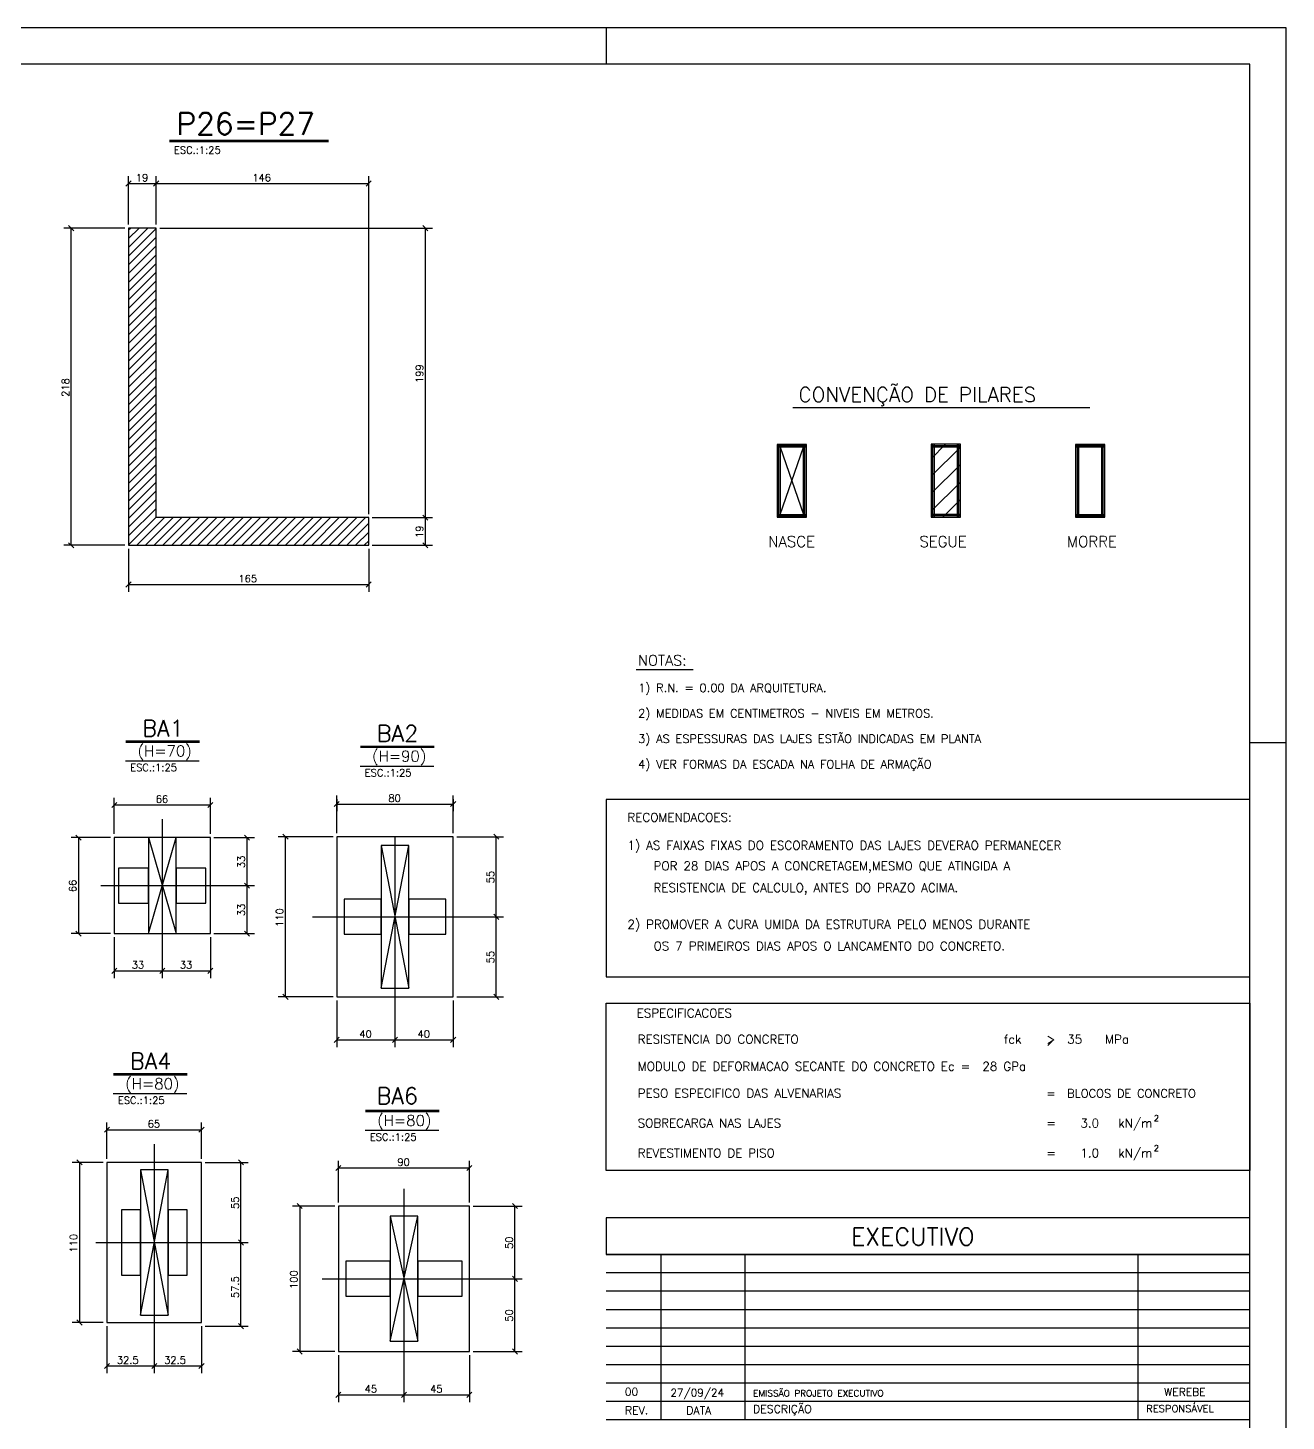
# Model space of a CAD drawing. Extents: x 2105 to 8289, y 869 to 3839.
# Drawn here: x 6560 to 8289, y 1924 to 3839 of the extents above; entities that cross this region are included whole.
import ezdxf

# ---------------------------------------------------------------- set-up
doc = ezdxf.new("R2010")
doc.units = 0
doc.header["$MEASUREMENT"] = 0
for name, color, linetype in [('1', 1, 'CONTINUOUS'), ('2', 2, 'CONTINUOUS'), ('3', 3, 'CONTINUOUS'), ('4', 4, 'CONTINUOUS'), ('6', 6, 'CONTINUOUS'), ('7', 7, 'CONTINUOUS'), ('9', 9, 'CONTINUOUS')]:
    doc.layers.add(name, color=color, linetype=linetype)
doc.styles.get("Standard").update_dxf_attribs({"font": 'ROMANS.SHX'})

msp = doc.modelspace()

# ---------------------------------------------------------------- linework, layer by layer
at = {"layer": '1', "linetype": 'Continuous'}
for p, q in [((7630.059518, 3266.237809), (7589.927377, 3266.237809)), ((7589.927377, 3266.237809), (7589.927377, 3166.416337)), ((7630.059518, 3264.206101), (7589.927377, 3264.206101)), ((7630.059518, 3262.428452), (7589.927377, 3262.428452)), ((7591.958321, 3266.237809), (7591.958321, 3166.416337)), ((7593.990792, 3266.237809), (7593.990792, 3166.416337)), ((7593.990792, 3170.225694), (7625.994576, 3262.428452)), ((7593.990792, 3262.428452), (7625.994576, 3170.225694)), ((7625.994576, 3166.416337), (7625.994576, 3266.237809)), ((7628.027047, 3166.416337), (7628.027047, 3266.237809)), ((7630.059518, 3166.416337), (7630.059518, 3266.237809)), ((7841.672982, 3266.491868), (7801.540841, 3266.491868)), ((7801.540841, 3266.491868), (7801.540841, 3166.416337)), ((7801.540841, 3246.679856), (7821.352853, 3266.491868)), ((7841.672982, 3264.46016), (7801.540841, 3264.46016)), ((7841.672982, 3262.681748), (7801.540841, 3222.55037)), ((7841.672982, 3262.42769), (7801.540841, 3262.42769)), ((7803.571786, 3266.491868), (7803.571786, 3166.416337)), ((7805.604256, 3266.491868), (7805.604256, 3166.416337)), ((7837.608041, 3166.416337), (7837.608041, 3266.491868)), ((7839.640511, 3166.416337), (7839.640511, 3266.491868)), ((7841.672982, 3166.416337), (7841.672982, 3266.491868)), ((8040.15931, 3266.237809), (8000.027169, 3266.237809)), ((8000.027169, 3266.237809), (8000.027169, 3166.416337)), ((8040.15931, 3264.206101), (8000.027169, 3264.206101)), ((8040.15931, 3262.428452), (8000.027169, 3262.428452)), ((8002.05964, 3266.237809), (8002.05964, 3166.416337)), ((8004.09211, 3266.237809), (8004.09211, 3166.416337)), ((8036.095895, 3166.416337), (8036.095895, 3266.237809)), ((8038.126839, 3166.416337), (8038.126839, 3266.237809)), ((8040.15931, 3166.416337), (8040.15931, 3266.237809)), ((7801.540841, 3198.67418), (7841.672982, 3238.552262)), ((7841.672982, 3214.676072), (7801.540841, 3174.543931)), ((7817.542733, 3166.416337), (7841.672982, 3190.545823)), ((7589.927377, 3170.225694), (7630.059518, 3170.225694)), ((7589.927377, 3168.193986), (7630.059518, 3168.193986)), ((7589.927377, 3166.416337), (7630.059518, 3166.416337)), ((7801.540841, 3170.479753), (7841.672982, 3170.479753)), ((7801.540841, 3168.448045), (7841.672982, 3168.448045)), ((7801.540841, 3166.416337), (7841.672982, 3166.416337)), ((8000.027169, 3170.225694), (8040.15931, 3170.225694)), ((8000.027169, 3168.193986), (8040.15931, 3168.193986)), ((8000.027169, 3166.416337), (8040.15931, 3166.416337)), ((8289.330405, 2856.298282), (8239.078382, 2856.298282)), ((6726.033025, 2593.836584), (6764.033025, 2725.836584)), ((6726.033025, 2725.836584), (6764.033025, 2593.836584)), ((7045.702241, 2519.038658), (7083.702241, 2715.038658)), ((7045.702241, 2715.038658), (7083.702241, 2519.038658)), ((6714.966669, 2069.388516), (6752.966669, 2269.388516)), ((6714.966669, 2269.388516), (6752.966669, 2069.388516)), ((7058.023435, 2033.465139), (7096.023435, 2205.465139)), ((7058.023435, 2205.465139), (7096.023435, 2033.465139)), ((8239.078154, 1925.401245), (7354.846297, 1925.401245))]:
    msp.add_line(p, q, dxfattribs=at)
for points in [[(2105.09608, 868.924975), (8289.330405, 868.924975), (8289.330405, 3838.924975), (2105.09608, 3838.924975), (2105.09608, 868.924975)], [(7354.846297, 2534.332994), (8239.334811, 2534.332994), (8239.334811, 2778.391979), (7354.846297, 2778.391979), (7354.846297, 2534.332994)], [(7354.846297, 2498.410698), (8239.334811, 2498.410698), (8239.334811, 2268.372607), (7354.846297, 2268.372607), (7354.846297, 2498.410698)]]:
    msp.add_lwpolyline(points, dxfattribs=at)
at = {"layer": '2', "linetype": 'Continuous'}
for p, q in [((6695.087366, 3621.418993), (6702.158433, 3628.490061)), ((6733.087366, 3621.418993), (6740.158433, 3628.490061)), ((6733.087366, 3621.418993), (6740.158433, 3628.490061)), ((7025.087366, 3621.418993), (7032.158433, 3628.490061)), ((6623.391516, 3560.12765), (6616.320448, 3567.198718)), ((6698.622899, 3563.663184), (6698.622899, 3563.663184)), ((6698.622899, 3563.663184), (6698.622899, 3563.663184)), ((6736.622899, 3563.663184), (6736.622899, 3563.663184)), ((6736.622899, 3563.663184), (6736.622899, 3563.663184)), ((6736.622899, 3563.663184), (6736.622899, 3563.663184)), ((7110.010637, 3560.12765), (7102.939569, 3567.198718)), ((7028.622899, 3165.663184), (7028.622899, 3165.663184)), ((7028.622899, 3165.663184), (7028.622899, 3165.663184)), ((7028.622899, 3165.663184), (7028.622899, 3165.663184)), ((7110.010637, 3162.12765), (7102.939569, 3169.198718)), ((7110.010637, 3162.12765), (7102.939569, 3169.198718)), ((6623.391516, 3124.12765), (6616.320448, 3131.198718)), ((6698.622899, 3127.663184), (6698.622899, 3127.663184)), ((6698.622899, 3127.663184), (6698.622899, 3127.663184)), ((7028.622899, 3127.663184), (7028.622899, 3127.663184)), ((7028.622899, 3127.663184), (7028.622899, 3127.663184)), ((7110.010637, 3124.12765), (7102.939569, 3131.198718)), ((6695.087366, 3070.242593), (6702.158433, 3077.313661)), ((7025.087366, 3070.242593), (7032.158433, 3077.313661)), ((6675.497491, 2767.219966), (6682.568559, 2774.291033)), ((6807.497491, 2767.219966), (6814.568559, 2774.291033)), ((6981.166707, 2768.491666), (6988.237775, 2775.562734)), ((7141.166707, 2768.491666), (7148.237775, 2775.562734)), ((6626.354808, 2729.372118), (6633.425876, 2722.30105)), ((6865.022643, 2722.30105), (6857.951576, 2729.372118)), ((6917.787582, 2723.503125), (6910.716514, 2730.574192)), ((7207.448319, 2723.503125), (7200.377251, 2730.574192)), ((6865.022643, 2656.30105), (6857.951576, 2663.372118)), ((6865.022643, 2656.30105), (6857.951576, 2663.372118)), ((6745.033025, 2659.836584), (6745.033025, 2659.836584)), ((7064.702241, 2617.038658), (7064.702241, 2617.038658)), ((7207.448319, 2613.503125), (7200.377251, 2620.574192)), ((7207.448319, 2613.503125), (7200.377251, 2620.574192)), ((6626.354808, 2597.372118), (6633.425876, 2590.30105)), ((6865.022643, 2590.30105), (6857.951576, 2597.372118)), ((6675.497491, 2539.290404), (6682.568559, 2546.361472)), ((6741.497491, 2539.290404), (6748.568559, 2546.361472)), ((6741.497491, 2539.290404), (6748.568559, 2546.361472)), ((6807.497491, 2539.290404), (6814.568559, 2546.361472)), ((6917.787582, 2503.503125), (6910.716514, 2510.574192)), ((7207.448319, 2503.503125), (7200.377251, 2510.574192)), ((6981.166707, 2444.403663), (6988.237775, 2451.47473)), ((7061.166707, 2444.403663), (7068.237775, 2451.47473)), ((7061.166707, 2444.403663), (7068.237775, 2451.47473)), ((7141.166707, 2444.403663), (7148.237775, 2451.47473)), ((6665.431135, 2320.841523), (6672.502203, 2327.912591)), ((6795.431135, 2320.841523), (6802.502203, 2327.912591)), ((6627.596552, 2282.924049), (6634.667619, 2275.852982)), ((6856.648508, 2275.852982), (6849.57744, 2282.924049)), ((6983.487901, 2268.257127), (6990.558969, 2275.328195)), ((7163.487901, 2268.257127), (7170.558969, 2275.328195)), ((6930.305346, 2223.000673), (6937.376414, 2215.929605)), ((7233.157527, 2215.929605), (7226.086459, 2223.000673)), ((6733.966669, 2169.388516), (6733.966669, 2169.388516)), ((6856.648508, 2165.852982), (6849.57744, 2172.924049)), ((6856.648508, 2165.852982), (6849.57744, 2172.924049)), ((7077.023435, 2119.465139), (7077.023435, 2119.465139)), ((7233.157527, 2115.929605), (7226.086459, 2123.000673)), ((7233.157527, 2115.929605), (7226.086459, 2123.000673)), ((6627.596552, 2062.924049), (6634.667619, 2055.852982)), ((6856.648508, 2050.852982), (6849.57744, 2057.924049)), ((6930.305346, 2023.000673), (6937.376414, 2015.929605)), ((7233.157527, 2015.929605), (7226.086459, 2023.000673)), ((6665.431135, 1996.103023), (6672.502203, 2003.174091)), ((6730.431135, 1996.103023), (6737.502203, 2003.174091)), ((6730.431135, 1996.103023), (6737.502203, 2003.174091)), ((6795.431135, 1996.103023), (6802.502203, 2003.174091)), ((6983.487901, 1956.486925), (6990.558969, 1963.557993)), ((7073.487901, 1956.486925), (7080.558969, 1963.557993)), ((7073.487901, 1956.486925), (7080.558969, 1963.557993)), ((7163.487901, 1956.486925), (7170.558969, 1963.557993))]:
    msp.add_line(p, q, dxfattribs=at)
at = {"layer": '3', "linetype": 'Continuous'}
for p, q in [((7354.846297, 3838.924975), (7354.846297, 3788.925475)), ((7354.846297, 3838.924975), (7354.846297, 3788.925475)), ((7354.846297, 3838.924975), (7354.846297, 3788.925475)), ((6698.622899, 3537.148481), (6725.137603, 3563.663184)), ((6698.622899, 3549.169296), (6713.116787, 3563.663184)), ((6698.622899, 3561.190111), (6701.095972, 3563.663184)), ((6698.622899, 3525.127665), (6736.622899, 3563.127665)), ((6698.622899, 3513.10685), (6736.622899, 3551.10685)), ((6698.622899, 3501.086035), (6736.622899, 3539.086035)), ((6698.622899, 3489.06522), (6736.622899, 3527.06522)), ((6698.622899, 3477.044404), (6736.622899, 3515.044404)), ((6698.622899, 3465.023589), (6736.622899, 3503.023589)), ((6698.622899, 3453.002774), (6736.622899, 3491.002774)), ((6698.622899, 3440.981959), (6736.622899, 3478.981959)), ((6698.622899, 3428.961143), (6736.622899, 3466.961143)), ((6698.622899, 3416.940328), (6736.622899, 3454.940328)), ((6698.622899, 3404.919513), (6736.622899, 3442.919513)), ((6698.622899, 3392.898697), (6736.622899, 3430.898697)), ((6698.622899, 3380.877882), (6736.622899, 3418.877882)), ((6698.622899, 3368.857067), (6736.622899, 3406.857067)), ((6698.622899, 3356.836252), (6736.622899, 3394.836252)), ((6698.622899, 3344.815436), (6736.622899, 3382.815436)), ((6698.622899, 3332.794621), (6736.622899, 3370.794621)), ((6698.622899, 3320.773806), (6736.622899, 3358.773806)), ((6698.622899, 3308.75299), (6736.622899, 3346.75299)), ((6698.622899, 3296.732175), (6736.622899, 3334.732175)), ((6698.622899, 3284.71136), (6736.622899, 3322.71136)), ((6698.622899, 3272.690545), (6736.622899, 3310.690545)), ((6698.622899, 3260.669729), (6736.622899, 3298.669729)), ((6698.622899, 3248.648914), (6736.622899, 3286.648914)), ((6698.622899, 3236.628099), (6736.622899, 3274.628099)), ((6698.622899, 3224.607283), (6736.622899, 3262.607283)), ((6698.622899, 3212.586468), (6736.622899, 3250.586468)), ((6698.622899, 3200.565653), (6736.622899, 3238.565653)), ((6698.622899, 3188.544838), (6736.622899, 3226.544838)), ((6698.622899, 3176.524022), (6736.622899, 3214.524022)), ((6698.622899, 3164.503207), (6736.622899, 3202.503207)), ((6698.622899, 3152.482392), (6736.622899, 3190.482392)), ((6698.622899, 3140.461577), (6736.622899, 3178.461577)), ((6698.622899, 3128.440761), (6736.622899, 3166.440761)), ((6709.866137, 3127.663184), (6747.866137, 3165.663184)), ((6721.886953, 3127.663184), (6759.886953, 3165.663184)), ((6733.907768, 3127.663184), (6771.907768, 3165.663184)), ((6745.928583, 3127.663184), (6783.928583, 3165.663184)), ((6757.949399, 3127.663184), (6795.949399, 3165.663184)), ((6769.970214, 3127.663184), (6807.970214, 3165.663184)), ((6781.991029, 3127.663184), (6819.991029, 3165.663184)), ((6794.011844, 3127.663184), (6832.011844, 3165.663184)), ((6806.03266, 3127.663184), (6844.03266, 3165.663184)), ((6818.053475, 3127.663184), (6856.053475, 3165.663184)), ((6830.07429, 3127.663184), (6868.07429, 3165.663184)), ((6842.095106, 3127.663184), (6880.095106, 3165.663184)), ((6854.115921, 3127.663184), (6892.115921, 3165.663184)), ((6866.136736, 3127.663184), (6904.136736, 3165.663184)), ((6878.157551, 3127.663184), (6916.157551, 3165.663184)), ((6890.178367, 3127.663184), (6928.178367, 3165.663184)), ((6902.199182, 3127.663184), (6940.199182, 3165.663184)), ((6914.219997, 3127.663184), (6952.219997, 3165.663184)), ((6926.240813, 3127.663184), (6964.240813, 3165.663184)), ((6938.261628, 3127.663184), (6976.261628, 3165.663184)), ((6950.282443, 3127.663184), (6988.282443, 3165.663184)), ((6962.303258, 3127.663184), (7000.303258, 3165.663184)), ((6974.324074, 3127.663184), (7012.324074, 3165.663184)), ((6986.344889, 3127.663184), (7024.344889, 3165.663184)), ((6998.365704, 3127.663184), (7028.622899, 3157.920379)), ((7010.38652, 3127.663184), (7028.622899, 3145.899564)), ((7022.407335, 3127.663184), (7028.622899, 3133.878749)), ((7396.005606, 2956.779911), (7474.315164, 2956.779911)), ((7962.09334, 2440.087504), (7968.052938, 2446.275452))]:
    msp.add_line(p, q, dxfattribs=at)
for points in [[(6679.033025, 2593.836584), (6811.033025, 2593.836584), (6811.033025, 2725.836584), (6679.033025, 2725.836584), (6679.033025, 2593.836584)], [(6984.702241, 2507.038658), (7144.702241, 2507.038658), (7144.702241, 2727.038658), (6984.702241, 2727.038658), (6984.702241, 2507.038658)], [(6668.966669, 2059.388516), (6798.966669, 2059.388516), (6798.966669, 2279.388516), (6668.966669, 2279.388516), (6668.966669, 2059.388516)], [(6987.023435, 2019.465139), (7167.023435, 2019.465139), (7167.023435, 2219.465139), (6987.023435, 2219.465139), (6987.023435, 2019.465139)]]:
    msp.add_lwpolyline(points, dxfattribs=at)
at = {"layer": '6', "linetype": 'Continuous'}
for p, q in [((6755.0501, 3684.560349), (6973.315339, 3684.560349)), ((6755.0501, 3682.762309), (6973.315339, 3682.762309)), ((7611.672587, 3317.078172), (8019.625942, 3317.078172)), ((6694.891067, 2858.958654), (6796.069908, 2858.958654)), ((6694.891067, 2857.160614), (6796.069908, 2857.160614)), ((7017.206791, 2851.765432), (7118.385633, 2851.765432)), ((7017.206791, 2849.967392), (7118.385633, 2849.967392)), ((6694.60677, 2831.451855), (6795.785612, 2831.451855)), ((7016.922495, 2824.258633), (7118.101337, 2824.258633)), ((6677.974804, 2401.506757), (6779.153645, 2401.506757)), ((6677.974804, 2399.708717), (6779.153645, 2399.708717)), ((6677.690507, 2373.999958), (6778.869349, 2373.999958)), ((7024.174503, 2351.006855), (7125.353344, 2351.006855)), ((7024.174503, 2349.208815), (7125.353344, 2349.208815)), ((7023.890206, 2323.500056), (7125.069048, 2323.500056))]:
    msp.add_line(p, q, dxfattribs=at)
for points in [[(2255.098547, 918.92655), (8239.334811, 918.92655), (8239.334811, 3788.925475), (2255.098547, 3788.925475), (2255.098547, 918.92655)], [(7354.846297, 2152.775151), (8239.334811, 2152.775151), (8239.334811, 2203.302686), (7354.846297, 2203.302686), (7354.846297, 2152.775151)]]:
    msp.add_lwpolyline(points, dxfattribs=at)
at = {"layer": '7', "linetype": 'Continuous'}
for points in [[(6698.622899, 3127.663184), (7028.622899, 3127.663184), (7028.622899, 3165.663184), (6736.622899, 3165.663184), (6736.622899, 3563.663184), (6698.622899, 3563.663184), (6698.622899, 3127.663184)], [(6726.033025, 2593.836584), (6764.033025, 2593.836584), (6764.033025, 2725.836584), (6726.033025, 2725.836584), (6726.033025, 2593.836584)], [(7045.702241, 2519.038658), (7083.702241, 2519.038658), (7083.702241, 2715.038658), (7045.702241, 2715.038658), (7045.702241, 2519.038658)], [(6726.033025, 2683.836584), (6685.033025, 2683.836584), (6685.033025, 2635.836584), (6726.033025, 2635.836584), (6726.033025, 2683.836584)], [(6805.033025, 2683.836584), (6764.033025, 2683.836584), (6764.033025, 2635.836584), (6805.033025, 2635.836584), (6805.033025, 2683.836584)], [(7045.702241, 2641.038658), (6994.702241, 2641.038658), (6994.702241, 2593.038658), (7045.702241, 2593.038658), (7045.702241, 2641.038658)], [(7134.702241, 2641.038658), (7083.702241, 2641.038658), (7083.702241, 2593.038658), (7134.702241, 2593.038658), (7134.702241, 2641.038658)], [(6714.966669, 2069.388516), (6752.966669, 2069.388516), (6752.966669, 2269.388516), (6714.966669, 2269.388516), (6714.966669, 2069.388516)], [(6714.966669, 2214.388516), (6688.966669, 2214.388516), (6688.966669, 2124.388516), (6714.966669, 2124.388516), (6714.966669, 2214.388516)], [(6778.966669, 2214.388516), (6752.966669, 2214.388516), (6752.966669, 2124.388516), (6778.966669, 2124.388516), (6778.966669, 2214.388516)], [(7058.023435, 2033.465139), (7096.023435, 2033.465139), (7096.023435, 2205.465139), (7058.023435, 2205.465139), (7058.023435, 2033.465139)], [(7058.023435, 2143.465139), (6997.023435, 2143.465139), (6997.023435, 2095.465139), (7058.023435, 2095.465139), (7058.023435, 2143.465139)], [(7157.023435, 2143.465139), (7096.023435, 2143.465139), (7096.023435, 2095.465139), (7157.023435, 2095.465139), (7157.023435, 2143.465139)]]:
    msp.add_lwpolyline(points, dxfattribs=at)
at = {"layer": '9', "linetype": 'Continuous'}
for p, q in [((6698.622899, 3568.663184), (6698.622899, 3634.954527)), ((6698.622899, 3624.954527), (6736.622899, 3624.954527)), ((6736.622899, 3568.663184), (6736.622899, 3634.954527)), ((6736.622899, 3568.663184), (6736.622899, 3634.954527)), ((6736.622899, 3624.954527), (7028.622899, 3624.954527)), ((7028.622899, 3170.663184), (7028.622899, 3634.954527)), ((6693.622899, 3563.663184), (6609.855982, 3563.663184)), ((6619.855982, 3127.663184), (6619.855982, 3563.663184)), ((6741.622899, 3563.663184), (7116.475103, 3563.663184)), ((7106.475103, 3165.663184), (7106.475103, 3563.663184)), ((7033.622899, 3165.663184), (7116.475103, 3165.663184)), ((7033.622899, 3165.663184), (7116.475103, 3165.663184)), ((7106.475103, 3127.663184), (7106.475103, 3165.663184)), ((6693.622899, 3127.663184), (6609.855982, 3127.663184)), ((6698.622899, 3122.663184), (6698.622899, 3063.778127)), ((7028.622899, 3122.663184), (7028.622899, 3063.778127)), ((7033.622899, 3127.663184), (7116.475103, 3127.663184)), ((6698.622899, 3073.778127), (7028.622899, 3073.778127)), ((6679.033025, 2730.836584), (6679.033025, 2780.755499)), ((6811.033025, 2730.836584), (6811.033025, 2780.755499)), ((6984.702241, 2732.038658), (6984.702241, 2783.620583)), ((6984.702241, 2778.620583), (6984.702241, 2762.0272)), ((7144.702241, 2732.038658), (7144.702241, 2783.620583)), ((7144.702241, 2778.620583), (7144.702241, 2762.0272)), ((6679.033025, 2770.755499), (6811.033025, 2770.755499)), ((6984.702241, 2772.0272), (7144.702241, 2772.0272)), ((6745.033025, 2751.038639), (6745.033025, 2532.825938)), ((6674.033025, 2725.836584), (6619.890342, 2725.836584)), ((6629.890342, 2725.836584), (6629.890342, 2593.836584)), ((6816.033025, 2725.836584), (6871.487109, 2725.836584)), ((6861.487109, 2659.836584), (6861.487109, 2725.836584)), ((6979.702241, 2727.038658), (6904.252048, 2727.038658)), ((6914.252048, 2507.038658), (6914.252048, 2727.038658)), ((7064.702241, 2727.038658), (7064.702241, 2437.939196)), ((7149.702241, 2727.038658), (7213.912785, 2727.038658)), ((7203.912785, 2617.038658), (7203.912785, 2727.038658)), ((6660.343211, 2659.836584), (6871.487109, 2659.836584)), ((6861.487109, 2593.836584), (6861.487109, 2659.836584)), ((6951.449157, 2617.038658), (7213.912785, 2617.038658)), ((7203.912785, 2507.038658), (7203.912785, 2617.038658)), ((6674.033025, 2593.836584), (6619.890342, 2593.836584)), ((6679.033025, 2588.836584), (6679.033025, 2532.825938)), ((6811.033025, 2588.836584), (6811.033025, 2532.825938)), ((6816.033025, 2593.836584), (6871.487109, 2593.836584)), ((6679.033025, 2542.825938), (6745.033025, 2542.825938)), ((6745.033025, 2542.825938), (6811.033025, 2542.825938)), ((6979.702241, 2507.038658), (6904.252048, 2507.038658)), ((6984.702241, 2502.038658), (6984.702241, 2437.939196)), ((7144.702241, 2502.038658), (7144.702241, 2437.939196)), ((7149.702241, 2507.038658), (7213.912785, 2507.038658)), ((6984.702241, 2447.939196), (7064.702241, 2447.939196)), ((7064.702241, 2447.939196), (7144.702241, 2447.939196)), ((6668.966669, 2284.388516), (6668.966669, 2334.377057)), ((6668.966669, 2324.377057), (6798.966669, 2324.377057)), ((6798.966669, 2284.388516), (6798.966669, 2334.377057)), ((6733.966669, 2304.285283), (6733.966669, 1989.638557)), ((6663.966669, 2279.388516), (6621.132086, 2279.388516)), ((6631.132086, 2279.388516), (6631.132086, 2059.388516)), ((6803.966669, 2279.388516), (6863.112974, 2279.388516)), ((6853.112974, 2169.388516), (6853.112974, 2279.388516)), ((6987.023435, 2224.465139), (6987.023435, 2281.792661)), ((7167.023435, 2224.465139), (7167.023435, 2281.792661)), ((6987.023435, 2271.792661), (7167.023435, 2271.792661)), ((7077.023435, 2243.009251), (7077.023435, 1950.022459)), ((6982.023435, 2219.465139), (6923.84088, 2219.465139)), ((6933.84088, 2219.465139), (6933.84088, 2019.465139)), ((7172.023435, 2219.465139), (7239.621993, 2219.465139)), ((7229.621993, 2119.465139), (7229.621993, 2219.465139)), ((8239.334811, 2203.302686), (7354.846297, 2203.302686)), ((6653.679976, 2169.388516), (6863.112974, 2169.388516)), ((6853.112974, 2054.388516), (6853.112974, 2169.388516)), ((8239.334811, 2152.775151), (7354.846297, 2152.775151)), ((7429.879686, 2152.775151), (7429.879686, 1925.401245)), ((7545.816266, 1925.401245), (7545.816266, 2152.775151)), ((8086.089975, 1925.401245), (8086.089975, 2152.775151)), ((8239.078154, 2127.511384), (7354.846297, 2127.511384)), ((6964.823065, 2119.465139), (7239.621993, 2119.465139)), ((7229.621993, 2019.465139), (7229.621993, 2119.465139)), ((8239.078154, 2102.247616), (7354.846297, 2102.247616)), ((8239.078154, 2076.983849), (7354.846297, 2076.983849)), ((6663.966669, 2059.388516), (6621.132086, 2059.388516)), ((6668.966669, 2054.388516), (6668.966669, 1989.638557)), ((6798.966669, 2054.388516), (6798.966669, 1989.638557)), ((6803.966669, 2054.388516), (6863.112974, 2054.388516)), ((8239.078154, 2051.720082), (7354.846297, 2051.720082)), ((6982.023435, 2019.465139), (6923.84088, 2019.465139)), ((6987.023435, 2014.465139), (6987.023435, 1950.022459)), ((7167.023435, 2014.465139), (7167.023435, 1950.022459)), ((7172.023435, 2019.465139), (7239.621993, 2019.465139)), ((8239.078154, 2026.456314), (7354.846297, 2026.456314)), ((6668.966669, 1999.638557), (6733.966669, 1999.638557)), ((6733.966669, 1999.638557), (6798.966669, 1999.638557)), ((8239.078154, 2001.192547), (7354.846297, 2001.192547)), ((8239.078154, 1975.928779), (7354.846297, 1975.928779)), ((6987.023435, 1960.022459), (7077.023435, 1960.022459)), ((7077.023435, 1960.022459), (7167.023435, 1960.022459)), ((8239.078154, 1950.665012), (7354.846297, 1950.665012))]:
    msp.add_line(p, q, dxfattribs=at)

# ---------------------------------------------------------------- texts
at = {"layer": '2', "linetype": 'Continuous'}
for s, height, p in [('ESC.:1:25', 10, (6760.988738, 3665.979089)), ('19', 10, (6708.622899, 3627.954527)), ('146', 10, (6868.622899, 3627.954527)), ('NASCE', 15.000001, (7577.587218, 3125.331865)), ('SEGUE', 15.000001, (7785.372252, 3125.331865)), ('MORRE', 15.000001, (7988.012022, 3125.331865)), ('165', 10, (6849.622899, 3076.778127)), ('ESC.:1:25', 10, (6700.870908, 2817.229825)), ('ESC.:1:25', 10, (7023.186632, 2810.036602)), ('66', 10, (6736.033025, 2773.755499)), ('80', 10, (7055.702241, 2775.0272)), ('33', 10, (6703.033025, 2545.825938)), ('33', 10, (6769.033025, 2545.825938)), ('40', 10, (7015.702241, 2450.939196)), ('40', 10, (7095.702241, 2450.939196)), ('ESC.:1:25', 10, (6683.954645, 2359.777928)), ('65', 10, (6724.966669, 2327.377057)), ('ESC.:1:25', 10, (7030.154344, 2309.278026)), ('90', 10, (7068.023435, 2274.792661)), ('32.5', 10, (6682.466669, 2002.638557)), ('32.5', 10, (6747.466669, 2002.638557)), ('45', 10, (7023.023435, 1963.022459)), ('45', 10, (7113.023435, 1963.022459))]:
    msp.add_text(s, height=height, dxfattribs=at).set_placement(p)
for s, p in [('199', (7103.475103, 3350.663184)), ('218', (6616.855982, 3331.663184)), ('19', (7103.475103, 3137.663184)), ('33', (6858.487109, 2683.836584)), ('66', (6626.890342, 2650.836584)), ('55', (7200.912785, 2663.038658)), ('33', (6858.487109, 2617.836584)), ('110', (6911.252048, 2603.038658)), ('55', (7200.912785, 2553.038658)), ('55', (6850.112974, 2215.388516)), ('110', (6628.132086, 2155.388516)), ('50', (7226.621993, 2160.465139)), ('100', (6930.84088, 2105.465139)), ('57.5', (6850.112974, 2092.888516)), ('50', (7226.621993, 2060.465139))]:
    msp.add_text(s, height=10, rotation=90, dxfattribs=at).set_placement(p)
at = {"layer": '3', "linetype": 'Continuous'}
for s, height, p in [('CONVENÇÃO DE PILARES', 20, (7619.237139, 3324.816573)), ('NOTAS:', 14.374909, (7398.951714, 2962.329598)), ('1) R.N. = 0.00 DA ARQUITETURA.', 11.499926, (7398.951714, 2925.958086)), ('2) MEDIDAS EM CENTIMETROS - NIVEIS EM METROS.', 11.499926, (7398.951714, 2890.956683)), ('3) AS ESPESSURAS DAS LAJES ESTÃO INDICADAS EM PLANTA', 11.499926, (7398.951714, 2855.955279)), ('4) VER FORMAS DA ESCADA NA FOLHA DE ARMAÇÃO', 11.499926, (7398.951714, 2820.953876)), ('RECOMENDACOES:', 11.985081, (7384.210041, 2747.703048)), ('1) AS FAIXAS FIXAS DO ESCORAMENTO DAS LAJES DEVERAO PERMANECER', 11.985081, (7384.210041, 2709.253912)), ('POR 28 DIAS APOS A CONCRETAGEM,MESMO QUE ATINGIDA A', 11.985081, (7420.068698, 2680.979516)), ('RESISTENCIA DE CALCULO, ANTES DO PRAZO ACIMA.', 11.985081, (7420.068698, 2651.106661)), ('2) PROMOVER A CURA UMIDA DA ESTRUTURA PELO MENOS DURANTE', 11.985081, (7384.210041, 2600.70464)), ('OS 7 PRIMEIROS DIAS APOS O LANCAMENTO DO CONCRETO.', 11.985081, (7420.068698, 2570.831784)), ('ESPECIFICACOES', 11.979091, (7396.971515, 2478.678891)), ('RESISTENCIA DO CONCRETO', 11.979091, (7398.244293, 2442.666751)), ('fck', 11.979091, (7901.494119, 2442.666751)), ('>  35', 12, (7959.701266, 2442.666751)), ('MPa', 11.979091, (8040.601301, 2442.666751)), ('MODULO DE DEFORMACAO SECANTE DO CONCRETO Ec =  28 GPa', 12, (7398.244293, 2405.479163)), ('PESO ESPECIFICO DAS ALVENARIAS', 11.979091, (7398.244293, 2368.508697)), ('=  BLOCOS DE CONCRETO', 11.499926, (7959.701266, 2368.508697)), ('SOBRECARGA NAS LAJES', 11.97909, (7398.244293, 2327.461597)), ('3.0', 11.97909, (8006.576943, 2327.461597)), ('kN/m', 11.979091, (8058.813262, 2327.461597)), ('2', 8.385363, (8107.42965, 2335.910598)), ('=', 11.979091, (7959.701266, 2327.461597)), ('REVESTIMENTO DE PISO', 11.979091, (7398.244293, 2286.318719)), ('1.0', 11.979091, (8006.576943, 2286.318719)), ('kN/m', 11.979091, (8058.813262, 2286.318719)), ('2', 8.385363, (8107.42965, 2294.767721)), ('=', 11.979091, (7959.701266, 2286.318719)), ('00', 10.499895, (7380.733101, 1958.873672)), ('27/09/24', 10.5, (7443.246366, 1957.618097)), ('EMISSÃO PROJETO EXECUTIVO', 9, (7556.804238, 1957.504787)), ('WEREBE', 10.749893, (8121.869385, 1958.438719)), ('REV.', 10.99989, (7380.733101, 1933.109909)), ('DATA', 10.99989, (7465.062758, 1933.109909)), ('DESCRIÇÃO', 10.99989, (7556.804238, 1934.941634)), ('RESPONSÁVEL', 9.9999, (8097.077946, 1935.941624))]:
    msp.add_text(s, height=height, dxfattribs=at).set_placement(p)
at = {"layer": '4', "linetype": 'Continuous'}
for s, p in [('(H=70)', (6710.993511, 2837.499104)), ('(H=90)', (7033.309236, 2830.305881)), ('(H=80)', (6694.077248, 2380.047207)), ('(H=80)', (7040.276947, 2329.547305))]:
    msp.add_text(s, height=15, dxfattribs=at).set_placement(p)
at = {"layer": '6', "linetype": 'Continuous'}
for s, height, p in [('P26=P27', 30, (6764.564647, 3692.084438)), ('BA1', 22.5, (6717.515403, 2864.990044)), ('BA2', 22.5, (7039.831128, 2857.796821)), ('BA4', 22.5, (6700.59914, 2407.538147)), ('BA6', 22.5, (7039.585758, 2359.657599)), ('EXECUTIVO', 24, (7691.466555, 2165.253571))]:
    msp.add_text(s, height=height, dxfattribs=at).set_placement(p)

doc.saveas('drawing.dxf')
